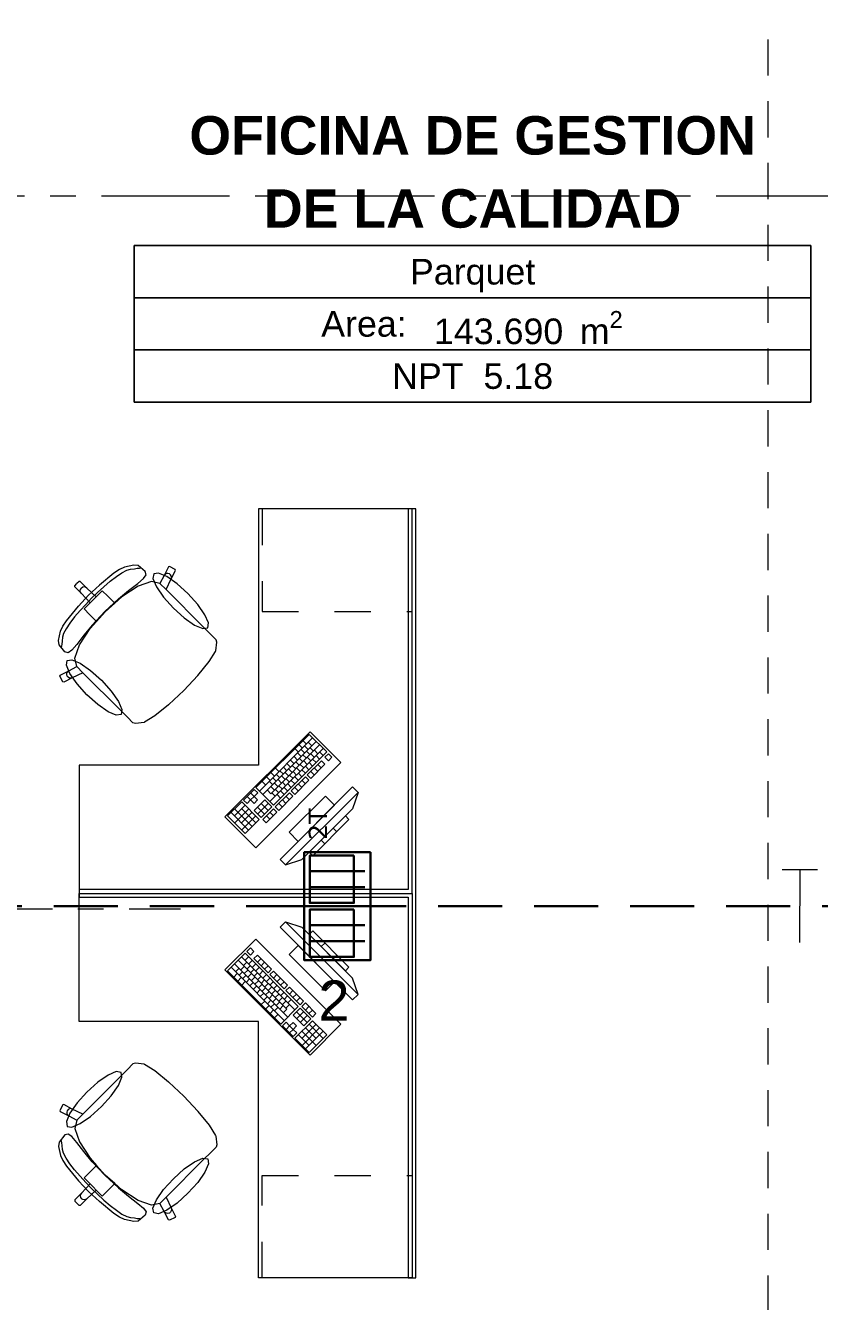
# Model space of a CAD drawing. Header units: inches. Extents: x -19 to 5698, y -728 to 92.
# Drawn here: x 105.67 to 108.77, y 19.369 to 24.346 of the extents above; entities that cross this region are included whole.
import ezdxf

# ---------------------------------------------------------------- set-up
doc = ezdxf.new("R2010")
doc.units = ezdxf.units.IN
doc.header["$MEASUREMENT"] = 0
for name, pattern in [('HIDDEN', [0.375, 0.25, -0.125]), ('Hidden Line', [0.195611, 0.141111, -0.0545]), ('Punto & Raya', [0.65, 0.5, -0.075, 0, -0.075]), ('Rayas', [0.282222, 0.141111, -0.141111]), ('RAYITAS', [0.375, 0.25, -0.125])]:
    doc.linetypes.add(name, pattern=pattern)
doc.layers.get('0').update_dxf_attribs({"color": 61})
for name, color, linetype, lineweight in [('00 conduct tomacorr', 120, 'HIDDEN', 30), ('00 IE LUZ EMERGENCIA', 253, 'Continuous', 0), ('T-TECHO-E', 150, 'Continuous', 20), ('TOMACORRIENTE', 22, 'RAYITAS', 9)]:
    doc.layers.add(name, color=color, linetype=linetype, lineweight=lineweight)
for name, color, linetype in [('02 _ ARQ _ ALB _ Ejes Generales', 251, 'Continuous'), ('02 _ ARQ _ ZON _ Espacio.3D', 7, 'Continuous'), ('08 _ STR _ EXT _ 09 Vigas', 251, 'Continuous'), ('Interior - Mobiliario', 7, 'Continuous'), ('Marcador - Secciones', 7, 'Continuous')]:
    doc.layers.add(name, color=color, linetype=linetype)
doc.styles.add('Annotative', font='arial.ttf')
doc.styles.add('Estilo_Generado_1', font='swisseb.ttf')
doc.styles.add('Estilo_Generado_7', font='swisse.ttf')

# ---------------------------------------------------------------- blocks, each defined once
blk = doc.blocks.new('CAJA POP UP 6 MODULOS')
at = {"layer": '00 conduct tomacorr', "linetype": 'Continuous'}
for p, q in [((-0.095, -0.165), (-0.095, -0.0151)), ((-0.052, -0.165), (-0.052, -0.0151)), ((0.052, -0.165), (0.052, -0.0151)), ((0.095, -0.165), (0.095, -0.0151)), ((0, -0.165), (0, -0.18))]:
    blk.add_line(p, q, dxfattribs=at)
for points in [[(-0.147, 0), (0.147, 0), (0.147, -0.18), (-0.147, -0.18)], [(0, 0), (0.147, 0), (0.147, -0.18), (0, -0.18)]]:
    blk.add_lwpolyline(points, close=True, dxfattribs=at)
for points in [[(-0.138, -0.045), (-0.009, -0.045), (-0.009, -0.165), (-0.138, -0.165), (-0.138, -0.045)], [(0.009, -0.045), (0.138, -0.045), (0.138, -0.165), (0.009, -0.165), (0.009, -0.045)]]:
    blk.add_lwpolyline(points, dxfattribs=at)
at = {"color": 1, "insert": (-0.1807, -0.168), "char_height": 0.05, "attachment_point": 1, "rotation": 180}
blk.add_mtext_dynamic_manual_height_columns('{\\fVerdana|b0|i0|c0|p34;2T}', width=0.000481, gutter_width=0.1561, heights=[0], dxfattribs=at)
blk = doc.blocks.new('a')
at = {"layer": 'TOMACORRIENTE', "ltscale": 0.05}
h = blk.add_hatch(color=4, dxfattribs=at)
edge = h.paths.add_edge_path()
edge.add_arc((0, 0.0752), 0.0211, 0, 360)
at = {"layer": 'TOMACORRIENTE', "color": 4}
for p, q in [((-0.1455, 0.0963), (-0.0515, 0.0963)), ((-0.0985, 0.0963), (-0.0985, -0.0966)), ((0, 0.0963), (0, -0.0963)), ((0.0623, -0.0963), (0.0623, 0.0963))]:
    blk.add_line(p, q, dxfattribs=at)
blk.add_circle((0, 0.0752), 0.0211, dxfattribs=at)
blk = doc.blocks.new('CABLE 3FACE')
at = {"layer": 'T-TECHO-E', "rotation": 59.94170052614085}
blk.add_blockref('a', (0, 0), dxfattribs=at)

msp = doc.modelspace()

# ---------------------------------------------------------------- linework, layer by layer
at = {"layer": '00 conduct tomacorr'}
msp.add_line((103.5309, 20.9107), (110.8407, 20.9107), dxfattribs=at)
at = {"layer": '02 _ ARQ _ ALB _ Ejes Generales', "color": 251, "linetype": 'Punto & Raya', "lineweight": 13, "true_color": 0x636466}
msp.add_line((105.2749, 20.9), (106.2749, 20.9), dxfattribs=at)
at = {"layer": '02 _ ARQ _ ZON _ Espacio.3D', "color": 251, "linetype": 'Continuous', "lineweight": 13}
for p, q in [((108.7362, 23.4878), (106.0948, 23.4878)), ((106.0948, 23.4878), (106.0948, 22.8771)), ((106.0948, 23.4878), (108.7362, 23.4878)), ((106.0948, 23.2842), (106.0948, 23.4878)), ((108.7362, 22.8771), (108.7362, 23.4878)), ((108.7362, 23.4878), (108.7362, 23.2842)), ((108.7362, 23.2842), (106.0948, 23.2842)), ((106.0948, 23.2842), (108.7362, 23.2842)), ((106.0948, 23.0807), (106.0948, 23.2842)), ((108.7362, 23.2842), (108.7362, 23.0807)), ((108.7362, 23.0807), (106.0948, 23.0807)), ((106.0948, 23.0807), (108.7362, 23.0807)), ((106.0948, 22.8771), (106.0948, 23.0807)), ((108.7362, 23.0807), (108.7362, 22.8771)), ((106.0948, 22.8771), (108.7362, 22.8771)), ((108.7362, 22.8771), (106.0948, 22.8771))]:
    msp.add_line(p, q, dxfattribs=at)
at = {"layer": '08 _ STR _ EXT _ 09 Vigas', "color": 251, "linetype": 'Hidden Line', "lineweight": 13, "true_color": 0x636466}
msp.add_line((108.57, 17.4), (108.57, 29.7), dxfattribs=at)
at = {"layer": 'Interior - Mobiliario', "color": 175, "linetype": 'Rayas', "lineweight": 13}
for p, q in [((106.5943, 22.4607), (106.5943, 22.0607)), ((106.5943, 22.0607), (107.1793, 22.0607)), ((106.5943, 19.4607), (106.5943, 19.8607)), ((106.5943, 19.8607), (107.1793, 19.8607))]:
    msp.add_line(p, q, dxfattribs=at)
at = {"layer": 'Interior - Mobiliario', "color": 175, "linetype": 'Continuous', "lineweight": 13}
for p, q in [((107.1943, 22.4607), (107.1643, 22.4607)), ((107.1643, 22.4607), (107.1643, 20.9757)), ((107.1943, 20.9757), (107.1943, 22.4607)), ((106.0154, 22.2095), (105.9587, 22.1627)), ((106.0371, 22.2244), (106.0154, 22.2095)), ((106.0248, 22.1969), (106.0467, 22.2118)), ((106.0563, 22.2334), (106.0371, 22.2244)), ((106.0467, 22.2118), (106.0655, 22.2217)), ((106.0924, 22.2411), (106.0563, 22.2334)), ((106.0655, 22.2217), (106.0803, 22.2256)), ((106.0803, 22.2256), (106.0957, 22.2268)), ((106.1092, 22.2392), (106.0924, 22.2411)), ((106.0957, 22.2268), (106.1064, 22.2288)), ((106.1064, 22.2288), (106.1145, 22.2296)), ((106.137, 22.2161), (106.1092, 22.2392)), ((106.1145, 22.2296), (106.119, 22.2304)), ((106.1304, 22.1888), (106.1405, 22.2031)), ((106.1405, 22.2031), (106.137, 22.2161)), ((106.2114, 22.201), (106.1941, 22.17)), ((106.2284, 22.2341), (106.2114, 22.201)), ((106.2151, 22.2056), (106.2114, 22.201)), ((106.2202, 22.2085), (106.2151, 22.2056)), ((106.226, 22.2092), (106.2202, 22.2085)), ((106.2317, 22.2076), (106.226, 22.2092)), ((106.2325, 22.2354), (106.2284, 22.2341)), ((106.2363, 22.204), (106.2317, 22.2076)), ((106.2538, 22.2246), (106.2325, 22.2354)), ((106.2391, 22.1989), (106.2363, 22.204)), ((106.2381, 22.1874), (106.2551, 22.2205)), ((106.2551, 22.2205), (106.2538, 22.2246)), ((105.8621, 22.1608), (105.8707, 22.1693)), ((105.8621, 22.1565), (105.8621, 22.1608)), ((105.8882, 22.1305), (105.8621, 22.1565)), ((105.8792, 22.1779), (105.8707, 22.1693)), ((105.8834, 22.1779), (105.8792, 22.1779)), ((105.9095, 22.1518), (105.8834, 22.1779)), ((105.885, 22.1468), (105.8883, 22.1517)), ((105.8932, 22.155), (105.8883, 22.1517)), ((105.8989, 22.1562), (105.8932, 22.155)), ((105.9047, 22.155), (105.8989, 22.1562)), ((105.9095, 22.1518), (105.9047, 22.155)), ((105.9461, 22.1178), (105.9095, 22.1518)), ((105.9587, 22.1627), (105.9165, 22.1235)), ((105.9517, 22.1346), (105.9763, 22.1572)), ((105.9763, 22.1572), (106.001, 22.1783)), ((106.001, 22.1783), (106.0248, 22.1969)), ((106.1102, 22.1591), (106.0464, 22.1177)), ((106.072, 22.1423), (106.1082, 22.1702)), ((106.1082, 22.1702), (106.1304, 22.1888)), ((106.1622, 22.1774), (106.1102, 22.1591)), ((106.1941, 22.17), (106.1622, 22.1774)), ((106.1943, 22.1699), (106.1941, 22.17)), ((106.1943, 22.1699), (106.2186, 22.1457)), ((106.2186, 22.1457), (106.2381, 22.1874)), ((106.2381, 22.1874), (106.2398, 22.1931)), ((106.2398, 22.1931), (106.2391, 22.1989)), ((105.8773, 22.0813), (105.9165, 22.1235)), ((105.8838, 22.1411), (105.885, 22.1468)), ((105.885, 22.1353), (105.8838, 22.1411)), ((105.8882, 22.1305), (105.885, 22.1353)), ((105.9222, 22.0939), (105.8882, 22.1305)), ((105.9282, 22.1118), (105.9054, 22.0883)), ((105.9222, 22.0939), (105.9341, 22.1059)), ((105.9282, 22.1118), (105.9517, 22.1346)), ((105.9461, 22.1178), (105.9341, 22.1059)), ((105.9697, 22.1415), (105.9461, 22.1178)), ((105.9909, 22.1203), (105.9697, 22.1415)), ((105.9799, 22.0601), (106.0327, 22.1096)), ((106.0182, 22.0929), (105.9909, 22.1203)), ((106.0464, 22.1177), (106.0182, 22.0929)), ((106.0327, 22.1096), (106.072, 22.1423)), ((106.3664, 21.9978), (106.2186, 22.1457)), ((105.8305, 22.0246), (105.8773, 22.0813)), ((105.8828, 22.0637), (105.8617, 22.039)), ((105.9054, 22.0883), (105.8828, 22.0637)), ((105.8985, 22.0703), (105.9222, 22.0939)), ((105.9197, 22.0491), (105.8985, 22.0703)), ((105.9799, 22.0601), (105.9304, 22.0073)), ((105.9471, 22.0218), (105.9804, 22.0596)), ((106.0182, 22.0929), (105.9804, 22.0596)), ((105.8066, 21.9837), (105.8156, 22.0029)), ((105.8156, 22.0029), (105.8305, 22.0246)), ((105.8431, 22.0151), (105.8282, 21.9933)), ((105.8617, 22.039), (105.8431, 22.0151)), ((105.9304, 22.0073), (105.8977, 21.968)), ((105.9471, 22.0218), (105.9197, 22.0491)), ((105.9223, 21.9936), (105.9471, 22.0218)), ((105.7989, 21.9476), (105.8066, 21.9837)), ((105.8144, 21.9597), (105.8132, 21.9443)), ((105.8183, 21.9745), (105.8144, 21.9597)), ((105.8282, 21.9933), (105.8183, 21.9745)), ((105.8977, 21.968), (105.8698, 21.9318)), ((105.8809, 21.9298), (105.9223, 21.9936)), ((106.3919, 21.9723), (106.3664, 21.9978)), ((106.4139, 21.9504), (106.3919, 21.9723)), ((105.8008, 21.9308), (105.7989, 21.9476)), ((105.8239, 21.903), (105.8008, 21.9308)), ((105.8104, 21.9255), (105.8096, 21.921)), ((105.8112, 21.9336), (105.8104, 21.9255)), ((105.8132, 21.9443), (105.8112, 21.9336)), ((105.8369, 21.8995), (105.8239, 21.903)), ((105.8512, 21.9096), (105.8369, 21.8995)), ((105.8698, 21.9318), (105.8512, 21.9096)), ((105.8626, 21.8778), (105.8809, 21.9298)), ((106.3869, 21.865), (106.4119, 21.905)), ((106.4119, 21.905), (106.4128, 21.9071)), ((106.4128, 21.9071), (106.4167, 21.9411)), ((106.4167, 21.9411), (106.4139, 21.9504)), ((105.87, 21.8459), (105.8626, 21.8778)), ((106.3434, 21.8113), (106.3869, 21.865)), ((105.8046, 21.8075), (105.8059, 21.8116)), ((105.8154, 21.7862), (105.8046, 21.8075)), ((105.8059, 21.8116), (105.839, 21.8286)), ((105.8526, 21.8019), (105.8195, 21.7849)), ((105.8308, 21.814), (105.8315, 21.8198)), ((105.8324, 21.8083), (105.8308, 21.814)), ((105.8315, 21.8198), (105.8344, 21.8249)), ((105.836, 21.8037), (105.8324, 21.8083)), ((105.8344, 21.8249), (105.839, 21.8286)), ((105.8411, 21.8009), (105.836, 21.8037)), ((105.839, 21.8286), (105.87, 21.8459)), ((105.8526, 21.8019), (105.8469, 21.8002)), ((105.8943, 21.8214), (105.8526, 21.8019)), ((105.8701, 21.8457), (105.87, 21.8459)), ((105.8701, 21.8457), (105.8943, 21.8214)), ((106.0422, 21.6736), (105.8943, 21.8214)), ((106.2879, 21.7521), (106.3427, 21.8105)), ((106.3427, 21.8105), (106.3434, 21.8113)), ((105.8195, 21.7849), (105.8154, 21.7862)), ((105.8469, 21.8002), (105.8411, 21.8009)), ((106.2879, 21.7521), (106.2295, 21.6973)), ((106.0677, 21.6481), (106.0422, 21.6736)), ((106.175, 21.6531), (106.135, 21.6281)), ((106.2287, 21.6966), (106.175, 21.6531)), ((106.2295, 21.6973), (106.2287, 21.6966)), ((106.0896, 21.6261), (106.0677, 21.6481)), ((106.0989, 21.6232), (106.0896, 21.6261)), ((106.1328, 21.6272), (106.0989, 21.6232)), ((106.135, 21.6281), (106.1328, 21.6272)), ((106.7773, 21.5812), (106.5696, 21.3735)), ((106.791, 21.5675), (106.5833, 21.3598)), ((106.8047, 21.5538), (106.597, 21.3461)), ((106.7531, 21.557), (106.7668, 21.5433)), ((106.8459, 21.5126), (106.7773, 21.5812)), ((106.8321, 21.5263), (106.6244, 21.3186)), ((106.8184, 21.5401), (106.628, 21.3497)), ((106.6381, 21.3049), (106.8459, 21.5126)), ((106.7219, 21.5258), (106.7356, 21.5121)), ((106.7321, 21.5086), (106.7459, 21.4949)), ((106.7375, 21.5414), (106.7512, 21.5277)), ((106.746, 21.5225), (106.7597, 21.5088)), ((106.7598, 21.5363), (106.7736, 21.5226)), ((106.7666, 21.5157), (106.7803, 21.502)), ((106.7737, 21.5502), (106.7874, 21.5365)), ((106.7805, 21.5295), (106.7942, 21.5158)), ((106.7838, 21.5054), (106.7975, 21.4917)), ((106.7977, 21.5193), (106.8114, 21.5056)), ((106.8183, 21.5125), (106.832, 21.4988)), ((106.8527, 21.5058), (106.8389, 21.4919)), ((106.8664, 21.4921), (106.8527, 21.5058)), ((106.6768, 21.4532), (106.6905, 21.4395)), ((106.6906, 21.4671), (106.7043, 21.4534)), ((106.7045, 21.4809), (106.7182, 21.4672)), ((106.7112, 21.4603), (106.725, 21.4466)), ((106.7183, 21.4948), (106.732, 21.4811)), ((106.7251, 21.4741), (106.7388, 21.4604)), ((106.7389, 21.488), (106.7527, 21.4743)), ((106.7423, 21.4639), (106.756, 21.4502)), ((106.7528, 21.5018), (106.7665, 21.4881)), ((106.7561, 21.4777), (106.7698, 21.464)), ((106.7629, 21.4571), (106.7766, 21.4434)), ((106.825, 21.4781), (106.7696, 21.4227)), ((106.77, 21.4916), (106.7837, 21.4779)), ((106.7768, 21.471), (106.7905, 21.4572)), ((106.7833, 21.409), (106.8387, 21.4644)), ((106.7906, 21.4848), (106.8043, 21.4711)), ((106.8044, 21.4986), (106.8182, 21.4849)), ((106.8112, 21.4642), (106.8249, 21.4505)), ((106.8387, 21.4644), (106.825, 21.4781)), ((106.8389, 21.4919), (106.8526, 21.4782)), ((106.8526, 21.4782), (106.8664, 21.4921)), ((106.6111, 21.415), (106.6248, 21.4013)), ((106.6284, 21.4323), (106.6421, 21.4186)), ((106.6352, 21.4117), (106.6489, 21.398)), ((106.6457, 21.4496), (106.6594, 21.4359)), ((106.6491, 21.4255), (106.6628, 21.4118)), ((106.6559, 21.4049), (106.6696, 21.3912)), ((106.6629, 21.4394), (106.6766, 21.4257)), ((106.6697, 21.4188), (106.6834, 21.405)), ((106.6835, 21.4326), (106.6973, 21.4189)), ((106.6869, 21.4085), (106.7006, 21.3948)), ((106.6974, 21.4465), (106.7111, 21.4327)), ((106.7007, 21.4224), (106.7144, 21.4086)), ((106.7627, 21.4158), (106.7073, 21.3604)), ((106.7146, 21.4362), (106.7283, 21.4225)), ((106.7214, 21.4156), (106.7351, 21.4019)), ((106.7284, 21.45), (106.7421, 21.4363)), ((106.7352, 21.4294), (106.7489, 21.4157)), ((106.7491, 21.4433), (106.7628, 21.4295)), ((106.7764, 21.4021), (106.7627, 21.4158)), ((106.7696, 21.4227), (106.7833, 21.409)), ((106.7835, 21.4365), (106.7972, 21.4228)), ((106.7973, 21.4504), (106.811, 21.4367)), ((106.5627, 21.3666), (106.5211, 21.325)), ((106.5764, 21.3528), (106.5627, 21.3666)), ((106.5696, 21.3735), (106.6381, 21.3049)), ((106.5938, 21.3977), (106.6075, 21.384)), ((106.6143, 21.3634), (106.628, 21.3497)), ((106.6214, 21.3979), (106.6351, 21.3841)), ((106.6282, 21.3772), (106.6419, 21.3635)), ((106.6315, 21.3531), (106.6452, 21.3394)), ((106.642, 21.3911), (106.6557, 21.3773)), ((106.7004, 21.3535), (106.645, 21.2981)), ((106.6453, 21.367), (106.659, 21.3532)), ((106.6592, 21.3808), (106.6729, 21.3671)), ((106.947, 21.3759), (106.6641, 21.093)), ((106.666, 21.3602), (106.6797, 21.3465)), ((106.673, 21.3947), (106.6867, 21.3809)), ((106.6798, 21.374), (106.6935, 21.3603)), ((106.6853, 21.0718), (106.9682, 21.3547)), ((106.6937, 21.3879), (106.7074, 21.3742)), ((106.7141, 21.3397), (106.7004, 21.3535)), ((106.7073, 21.3604), (106.721, 21.3467)), ((106.7075, 21.4017), (106.7212, 21.388)), ((106.721, 21.3467), (106.7764, 21.4021)), ((106.7212, 21.3742), (106.7349, 21.3605)), ((106.735, 21.3881), (106.7487, 21.3744)), ((106.7489, 21.4019), (106.7626, 21.3882)), ((106.9682, 21.3547), (106.947, 21.3759)), ((106.9682, 21.3547), (106.947, 21.291)), ((106.5142, 21.3181), (106.4588, 21.2627)), ((106.5279, 21.3044), (106.4864, 21.2628)), ((106.5828, 21.2495), (106.5142, 21.3181)), ((106.5211, 21.325), (106.5348, 21.3113)), ((106.5348, 21.3113), (106.5487, 21.3252)), ((106.535, 21.3389), (106.5487, 21.3252)), ((106.5625, 21.339), (106.5487, 21.3252)), ((106.5487, 21.3252), (106.5624, 21.3114)), ((106.5488, 21.3527), (106.5625, 21.339)), ((106.6038, 21.3254), (106.5622, 21.2839)), ((106.5624, 21.3114), (106.5762, 21.3253)), ((106.5625, 21.339), (106.5764, 21.3528)), ((106.5762, 21.3253), (106.5625, 21.339)), ((106.6175, 21.3117), (106.576, 21.2702)), ((106.5899, 21.3116), (106.6174, 21.2841)), ((106.6312, 21.298), (106.6038, 21.3254)), ((106.6521, 21.3463), (106.6658, 21.3326)), ((106.6587, 21.2843), (106.7141, 21.3397)), ((106.6588, 21.3119), (106.6726, 21.2982)), ((106.6727, 21.3258), (106.6864, 21.312)), ((106.6865, 21.3396), (106.7003, 21.3259)), ((106.8409, 21.3405), (106.6995, 21.1991)), ((106.7348, 21.1638), (106.8762, 21.3052)), ((106.8762, 21.3052), (106.8409, 21.3405)), ((106.4588, 21.2627), (106.5274, 21.1941)), ((106.4726, 21.2766), (106.5412, 21.208)), ((106.5416, 21.2907), (106.4862, 21.2353)), ((106.4865, 21.2904), (106.5551, 21.2218)), ((106.569, 21.2632), (106.5136, 21.2079)), ((106.5553, 21.277), (106.5138, 21.2354)), ((106.5141, 21.2905), (106.5689, 21.2357)), ((106.5622, 21.2839), (106.5897, 21.2565)), ((106.5761, 21.2977), (106.6035, 21.2703)), ((106.5897, 21.2565), (106.6312, 21.298)), ((106.6381, 21.2911), (106.5965, 21.2496)), ((106.6102, 21.2359), (106.6518, 21.2774)), ((106.6104, 21.2634), (106.6241, 21.2497)), ((106.6242, 21.2773), (106.6379, 21.2636)), ((106.6518, 21.2774), (106.6381, 21.2911)), ((106.645, 21.2981), (106.6587, 21.2843)), ((106.947, 21.291), (106.749, 21.093)), ((106.9187, 21.2627), (106.7772, 21.1213)), ((106.9328, 21.2486), (106.9187, 21.2627)), ((106.5274, 21.1941), (106.5828, 21.2495)), ((106.5965, 21.2496), (106.6102, 21.2359)), ((106.7914, 21.1072), (106.9328, 21.2486)), ((106.8715, 21.2156), (106.8857, 21.2015)), ((106.6995, 21.1991), (106.7348, 21.1638)), ((106.8244, 21.1685), (106.8385, 21.1543)), ((106.7772, 21.1213), (106.7914, 21.1072)), ((106.6641, 21.093), (106.6853, 21.0718)), ((106.6853, 21.0718), (106.749, 21.093)), ((105.8793, 20.9757), (105.8793, 20.9457)), ((107.1643, 20.9757), (105.8793, 20.9757)), ((107.1943, 20.9457), (107.1943, 20.9757)), ((105.8793, 20.9457), (107.1643, 20.9457)), ((107.1643, 20.9457), (107.1643, 19.4607)), ((107.1943, 19.4607), (107.1943, 20.9457)), ((106.6853, 20.8496), (106.6641, 20.8284)), ((106.6641, 20.8284), (106.947, 20.5456)), ((106.9682, 20.5668), (106.6853, 20.8496)), ((106.6853, 20.8496), (106.749, 20.8284)), ((106.749, 20.8284), (106.947, 20.6304)), ((106.7914, 20.8143), (106.7772, 20.8001)), ((106.9328, 20.6729), (106.7914, 20.8143)), ((106.7348, 20.7577), (106.6995, 20.7224)), ((106.8762, 20.6163), (106.7348, 20.7577)), ((106.7772, 20.8001), (106.9187, 20.6587)), ((106.8244, 20.753), (106.8385, 20.7671)), ((106.5274, 20.7273), (106.4588, 20.6588)), ((106.5136, 20.7136), (106.7214, 20.5059)), ((106.7351, 20.5196), (106.5274, 20.7273)), ((106.5275, 20.6998), (106.5412, 20.7135)), ((106.5479, 20.7479), (106.5342, 20.7342)), ((106.5342, 20.7342), (106.5481, 20.7203)), ((106.5618, 20.7341), (106.5479, 20.7479)), ((106.5481, 20.7203), (106.5618, 20.7341)), ((106.5756, 20.7202), (106.5619, 20.7065)), ((106.5619, 20.7065), (106.6173, 20.6511)), ((106.631, 20.6648), (106.5756, 20.7202)), ((106.5758, 20.6926), (106.5895, 20.7064)), ((106.6995, 20.7224), (106.8409, 20.5809)), ((106.8715, 20.7059), (106.8857, 20.72)), ((106.4588, 20.6588), (106.6665, 20.4511)), ((106.4725, 20.6725), (106.6802, 20.4648)), ((106.4862, 20.6862), (106.6939, 20.4785)), ((106.4898, 20.6552), (106.5035, 20.6689)), ((106.4999, 20.6999), (106.6903, 20.5095)), ((106.5105, 20.662), (106.5242, 20.6757)), ((106.5207, 20.6791), (106.5344, 20.6928)), ((106.5243, 20.6481), (106.538, 20.6618)), ((106.5346, 20.6653), (106.5483, 20.679)), ((106.5413, 20.6859), (106.5551, 20.6996)), ((106.5484, 20.6514), (106.5621, 20.6652)), ((106.5552, 20.6721), (106.5689, 20.6858)), ((106.569, 20.6582), (106.5828, 20.6719)), ((106.5829, 20.6444), (106.5966, 20.6581)), ((106.5896, 20.6788), (106.6033, 20.6925)), ((106.6035, 20.665), (106.6172, 20.6787)), ((106.6173, 20.6511), (106.631, 20.6648)), ((106.6379, 20.6579), (106.6242, 20.6442)), ((106.6933, 20.6025), (106.6379, 20.6579)), ((106.9187, 20.6587), (106.9328, 20.6729)), ((106.483, 20.6345), (106.4967, 20.6482)), ((106.4986, 20.619), (106.5123, 20.6327)), ((106.5037, 20.6413), (106.5174, 20.655)), ((106.5142, 20.6034), (106.5279, 20.6171)), ((106.5175, 20.6275), (106.5312, 20.6412)), ((106.5314, 20.6136), (106.5451, 20.6273)), ((106.5381, 20.6343), (106.5519, 20.648)), ((106.5452, 20.5998), (106.5589, 20.6135)), ((106.552, 20.6204), (106.5657, 20.6341)), ((106.5622, 20.6376), (106.576, 20.6513)), ((106.5658, 20.6066), (106.5796, 20.6203)), ((106.5761, 20.6237), (106.5898, 20.6375)), ((106.5899, 20.6099), (106.6037, 20.6236)), ((106.5967, 20.6305), (106.6104, 20.6442)), ((106.6038, 20.5961), (106.6175, 20.6098)), ((106.6106, 20.6167), (106.6243, 20.6304)), ((106.6242, 20.6442), (106.6796, 20.5888)), ((106.6244, 20.6028), (106.6381, 20.6166)), ((106.6381, 20.6303), (106.6518, 20.644)), ((106.6519, 20.6165), (106.6656, 20.6302)), ((106.6658, 20.6026), (106.6795, 20.6164)), ((106.8409, 20.5809), (106.8762, 20.6163)), ((106.9682, 20.5668), (106.947, 20.6304)), ((106.5591, 20.5859), (106.5728, 20.5996)), ((106.5729, 20.5721), (106.5866, 20.5858)), ((106.5797, 20.5927), (106.5934, 20.6064)), ((106.5867, 20.5582), (106.6005, 20.572)), ((106.5935, 20.5789), (106.6073, 20.5926)), ((106.6006, 20.5444), (106.6143, 20.5581)), ((106.6074, 20.565), (106.6211, 20.5787)), ((106.6176, 20.5822), (106.6314, 20.5959)), ((106.6212, 20.5512), (106.6349, 20.5649)), ((106.6315, 20.5684), (106.6452, 20.5821)), ((106.6383, 20.589), (106.652, 20.6027)), ((106.6453, 20.5545), (106.659, 20.5682)), ((106.6521, 20.5751), (106.6658, 20.5889)), ((106.666, 20.5613), (106.6797, 20.575)), ((106.6796, 20.5888), (106.6933, 20.6025)), ((106.6798, 20.5474), (106.6935, 20.5612)), ((106.7003, 20.5956), (106.6865, 20.5819)), ((106.6865, 20.5819), (106.7419, 20.5265)), ((106.7556, 20.5402), (106.7003, 20.5956)), ((106.7004, 20.568), (106.7141, 20.5817)), ((106.7142, 20.5542), (106.728, 20.5679)), ((106.947, 20.5456), (106.9682, 20.5668)), ((106.5903, 20.5272), (106.6041, 20.5409)), ((106.6077, 20.5099), (106.6214, 20.5236)), ((106.6144, 20.5305), (106.6282, 20.5443)), ((106.6283, 20.5167), (106.642, 20.5304)), ((106.6351, 20.5373), (106.6488, 20.551)), ((106.6421, 20.5028), (106.6559, 20.5166)), ((106.6489, 20.5235), (106.6626, 20.5372)), ((106.6592, 20.5407), (106.6729, 20.5544)), ((106.6628, 20.5096), (106.6765, 20.5234)), ((106.6665, 20.4511), (106.7351, 20.5196)), ((106.673, 20.5268), (106.6867, 20.5405)), ((106.6766, 20.4958), (106.6903, 20.5095)), ((106.6869, 20.513), (106.7006, 20.5267)), ((106.6937, 20.5336), (106.7074, 20.5473)), ((106.742, 20.5127), (106.7146, 20.4853)), ((106.7281, 20.5403), (106.7418, 20.554)), ((106.7419, 20.5265), (106.7556, 20.5402)), ((106.7835, 20.4712), (106.742, 20.5127)), ((106.7626, 20.5333), (106.7489, 20.5196)), ((106.7489, 20.5196), (106.7904, 20.478)), ((106.8041, 20.4917), (106.7626, 20.5333)), ((106.7627, 20.5057), (106.7764, 20.5194)), ((106.625, 20.4926), (106.6387, 20.5063)), ((106.6423, 20.4753), (106.656, 20.489)), ((106.6871, 20.4578), (106.6734, 20.4441)), ((106.701, 20.444), (106.6871, 20.4578)), ((106.7147, 20.4577), (106.701, 20.444)), ((106.7146, 20.4853), (106.7561, 20.4437)), ((106.7286, 20.4439), (106.7147, 20.4577)), ((106.7905, 20.4642), (106.7219, 20.3957)), ((106.7283, 20.499), (106.7698, 20.4574)), ((106.7284, 20.4714), (106.7558, 20.4988)), ((106.7423, 20.4576), (106.7697, 20.485)), ((106.7561, 20.4437), (106.7835, 20.4712)), ((106.7766, 20.4919), (106.7903, 20.5056)), ((106.7904, 20.478), (106.8041, 20.4917)), ((106.8459, 20.4088), (106.7905, 20.4642)), ((106.6734, 20.4441), (106.715, 20.4026)), ((106.6873, 20.4303), (106.701, 20.444)), ((106.701, 20.444), (106.7148, 20.4301)), ((106.7011, 20.4164), (106.7148, 20.4301)), ((106.7148, 20.4301), (106.7286, 20.4439)), ((106.7287, 20.4163), (106.7148, 20.4301)), ((106.715, 20.4026), (106.7287, 20.4163)), ((106.7356, 20.4094), (106.7772, 20.3678)), ((106.7493, 20.4231), (106.8047, 20.3677)), ((106.7495, 20.3955), (106.8043, 20.4504)), ((106.7496, 20.368), (106.8182, 20.4365)), ((106.763, 20.4368), (106.8046, 20.3953)), ((106.7634, 20.3541), (106.832, 20.4227)), ((106.7768, 20.4505), (106.8321, 20.3951)), ((106.7773, 20.3403), (106.8459, 20.4088)), ((106.7219, 20.3957), (106.7773, 20.3403)), ((106.0677, 20.2734), (106.0422, 20.2479)), ((106.0896, 20.2954), (106.0677, 20.2734)), ((106.0989, 20.2982), (106.0896, 20.2954)), ((106.1328, 20.2942), (106.0989, 20.2982)), ((106.135, 20.2933), (106.1328, 20.2942)), ((106.175, 20.2684), (106.135, 20.2933)), ((106.2287, 20.2249), (106.175, 20.2684)), ((106.0422, 20.2479), (105.8943, 20.1)), ((106.2295, 20.2242), (106.2287, 20.2249)), ((106.2879, 20.1693), (106.2295, 20.2242)), ((106.2879, 20.1693), (106.3427, 20.111)), ((105.8154, 20.1353), (105.8046, 20.1139)), ((105.8046, 20.1139), (105.8059, 20.1099)), ((105.8059, 20.1099), (105.839, 20.0929)), ((105.8195, 20.1366), (105.8154, 20.1353)), ((105.8526, 20.1196), (105.8195, 20.1366)), ((105.8324, 20.1131), (105.8308, 20.1075)), ((105.836, 20.1177), (105.8324, 20.1131)), ((105.8411, 20.1206), (105.836, 20.1177)), ((105.8469, 20.1212), (105.8411, 20.1206)), ((105.8526, 20.1196), (105.8469, 20.1212)), ((105.8943, 20.1), (105.8526, 20.1196)), ((106.3427, 20.111), (106.3434, 20.1102)), ((106.3434, 20.1102), (106.3869, 20.0565)), ((105.8308, 20.1075), (105.8315, 20.1017)), ((105.8315, 20.1017), (105.8344, 20.0966)), ((105.8344, 20.0966), (105.839, 20.0929)), ((105.839, 20.0929), (105.87, 20.0756)), ((105.87, 20.0756), (105.8626, 20.0436)), ((105.8701, 20.0758), (105.87, 20.0756)), ((105.8701, 20.0758), (105.8943, 20.1)), ((105.8239, 20.0185), (105.8008, 19.9907)), ((105.8369, 20.0219), (105.8239, 20.0185)), ((105.8512, 20.0119), (105.8369, 20.0219)), ((105.8698, 19.9896), (105.8512, 20.0119)), ((105.8626, 20.0436), (105.8809, 19.9917)), ((106.3869, 20.0565), (106.4119, 20.0165)), ((106.4119, 20.0165), (106.4128, 20.0143)), ((106.4128, 20.0143), (106.4167, 19.9804)), ((105.8008, 19.9907), (105.7989, 19.9739)), ((105.7989, 19.9739), (105.8066, 19.9378)), ((105.8104, 19.996), (105.8096, 20.0005)), ((105.8112, 19.9879), (105.8104, 19.996)), ((105.8132, 19.9772), (105.8112, 19.9879)), ((105.8144, 19.9618), (105.8132, 19.9772)), ((105.8183, 19.947), (105.8144, 19.9618)), ((105.8977, 19.9535), (105.8698, 19.9896)), ((105.8809, 19.9917), (105.9223, 19.9278)), ((106.4139, 19.9711), (106.3919, 19.9492)), ((106.4167, 19.9804), (106.4139, 19.9711)), ((105.8066, 19.9378), (105.8156, 19.9185)), ((105.8156, 19.9185), (105.8305, 19.8968)), ((105.8282, 19.9282), (105.8183, 19.947)), ((105.8431, 19.9063), (105.8282, 19.9282)), ((105.9304, 19.9142), (105.8977, 19.9535)), ((105.9223, 19.9278), (105.9471, 19.8997)), ((105.9799, 19.8614), (105.9304, 19.9142)), ((106.3664, 19.9237), (106.2186, 19.7758)), ((106.3919, 19.9492), (106.3664, 19.9237)), ((105.8305, 19.8968), (105.8773, 19.8401)), ((105.8617, 19.8825), (105.8431, 19.9063)), ((105.8828, 19.8578), (105.8617, 19.8825)), ((105.9197, 19.8723), (105.8985, 19.8512)), ((105.9471, 19.8997), (105.9197, 19.8723)), ((105.9471, 19.8997), (105.9804, 19.8619)), ((105.9799, 19.8614), (106.0327, 19.8119)), ((106.0182, 19.8285), (105.9804, 19.8619)), ((105.8773, 19.8401), (105.9165, 19.7979)), ((105.9054, 19.8331), (105.8828, 19.8578)), ((105.9222, 19.8275), (105.8882, 19.791)), ((105.8985, 19.8512), (105.9222, 19.8275)), ((105.9282, 19.8097), (105.9054, 19.8331)), ((105.9222, 19.8275), (105.9341, 19.8156)), ((105.9461, 19.8037), (105.9341, 19.8156)), ((106.0182, 19.8285), (105.9909, 19.8012)), ((106.0464, 19.8038), (106.0182, 19.8285)), ((106.0327, 19.8119), (106.072, 19.7792)), ((105.8882, 19.791), (105.8621, 19.7649)), ((105.8621, 19.7649), (105.8621, 19.7607)), ((105.8621, 19.7607), (105.8707, 19.7521)), ((105.9095, 19.7697), (105.8834, 19.7436)), ((105.885, 19.7862), (105.8838, 19.7804)), ((105.8838, 19.7804), (105.885, 19.7747)), ((105.8882, 19.791), (105.885, 19.7862)), ((105.885, 19.7747), (105.8883, 19.7698)), ((105.8932, 19.7665), (105.8883, 19.7698)), ((105.8989, 19.7653), (105.8932, 19.7665)), ((105.9047, 19.7664), (105.8989, 19.7653)), ((105.9095, 19.7697), (105.9047, 19.7664)), ((105.9461, 19.8037), (105.9095, 19.7697)), ((105.9587, 19.7588), (105.9165, 19.7979)), ((105.9282, 19.8097), (105.9517, 19.7869)), ((105.9697, 19.78), (105.9461, 19.8037)), ((105.9517, 19.7869), (105.9763, 19.7643)), ((105.9909, 19.8012), (105.9697, 19.78)), ((105.9763, 19.7643), (106.001, 19.7432)), ((106.1102, 19.7624), (106.0464, 19.8038)), ((106.072, 19.7792), (106.1082, 19.7513)), ((106.1622, 19.7441), (106.1102, 19.7624)), ((106.1943, 19.7516), (106.2186, 19.7758)), ((106.2186, 19.7758), (106.2381, 19.734)), ((105.8792, 19.7436), (105.8707, 19.7521)), ((105.8834, 19.7436), (105.8792, 19.7436)), ((106.0154, 19.712), (105.9587, 19.7588)), ((106.001, 19.7432), (106.0248, 19.7246)), ((106.0371, 19.6971), (106.0154, 19.712)), ((106.0248, 19.7246), (106.0467, 19.7097)), ((106.1082, 19.7513), (106.1304, 19.7327)), ((106.1304, 19.7327), (106.1405, 19.7183)), ((106.1405, 19.7183), (106.137, 19.7054)), ((106.1941, 19.7515), (106.1622, 19.7441)), ((106.1943, 19.7516), (106.1941, 19.7515)), ((106.2114, 19.7205), (106.1941, 19.7515)), ((106.2151, 19.7159), (106.2114, 19.7205)), ((106.2284, 19.6874), (106.2114, 19.7205)), ((106.2202, 19.713), (106.2151, 19.7159)), ((106.226, 19.7123), (106.2202, 19.713)), ((106.2317, 19.7139), (106.226, 19.7123)), ((106.2363, 19.7175), (106.2317, 19.7139)), ((106.2391, 19.7226), (106.2363, 19.7175)), ((106.2381, 19.734), (106.2398, 19.7284)), ((106.2381, 19.734), (106.2551, 19.7009)), ((106.2398, 19.7284), (106.2391, 19.7226)), ((106.0563, 19.6881), (106.0371, 19.6971)), ((106.0467, 19.7097), (106.0655, 19.6998)), ((106.0924, 19.6804), (106.0563, 19.6881)), ((106.0655, 19.6998), (106.0803, 19.6959)), ((106.0803, 19.6959), (106.0957, 19.6947)), ((106.1092, 19.6822), (106.0924, 19.6804)), ((106.0957, 19.6947), (106.1064, 19.6927)), ((106.1064, 19.6927), (106.1145, 19.6919)), ((106.137, 19.7054), (106.1092, 19.6822)), ((106.1145, 19.6919), (106.119, 19.6911)), ((106.2325, 19.6861), (106.2284, 19.6874)), ((106.2538, 19.6969), (106.2325, 19.6861)), ((106.2551, 19.7009), (106.2538, 19.6969)), ((107.1643, 19.4607), (107.1943, 19.4607))]:
    msp.add_line(p, q, dxfattribs=at)
at = {"layer": 'Interior - Mobiliario', "color": 175, "linetype": 'Continuous', "lineweight": 13, "flags": 128}
for points in [[(107.1793, 20.9607), (107.1793, 22.4607), (106.5793, 22.4607), (106.5793, 21.4607), (105.8793, 21.4607), (105.8793, 20.9607)], [(106.3043, 22.1306), (106.2619, 22.1687), (106.2215, 22.1968), (106.1894, 22.2104), (106.1705, 22.2075), (106.1676, 22.1886), (106.1812, 22.1565), (106.2093, 22.1161), (106.2474, 22.0737), (106.2899, 22.0355), (106.3303, 22.0075), (106.3623, 21.9939), (106.3812, 21.9968), (106.3841, 22.0157), (106.3705, 22.0477), (106.3425, 22.0881)], [(105.9094, 21.7356), (105.8713, 21.7781), (105.8432, 21.8185), (105.8296, 21.8506), (105.8325, 21.8695), (105.8514, 21.8724), (105.8835, 21.8587), (105.9238, 21.8307), (105.9663, 21.7926), (106.0045, 21.7501), (106.0325, 21.7097), (106.0461, 21.6777), (106.0432, 21.6587), (106.0243, 21.6559), (105.9923, 21.6695), (105.9519, 21.6975)], [(106.901, 21.4713), (106.7808, 21.5916), (106.4484, 21.2592), (106.5687, 21.139)], [(107.1793, 20.9607), (107.1793, 19.4607), (106.5793, 19.4607), (106.5793, 20.4607), (105.8793, 20.4607), (105.8793, 20.9607)], [(106.5687, 20.7825), (106.4484, 20.6623), (106.7808, 20.3299), (106.901, 20.4501)], [(105.9094, 20.1858), (105.8713, 20.1433), (105.8432, 20.103), (105.8296, 20.0709), (105.8325, 20.052), (105.8514, 20.0491), (105.8835, 20.0627), (105.9238, 20.0907), (105.9663, 20.1289), (106.0045, 20.1714), (106.0325, 20.2117), (106.0461, 20.2438), (106.0432, 20.2627), (106.0243, 20.2656), (105.9923, 20.252), (105.9519, 20.224)], [(106.3043, 19.7909), (106.2619, 19.7527), (106.2215, 19.7247), (106.1894, 19.7111), (106.1705, 19.714), (106.1676, 19.7329), (106.1812, 19.765), (106.2093, 19.8053), (106.2474, 19.8478), (106.2899, 19.886), (106.3303, 19.914), (106.3623, 19.9276), (106.3812, 19.9247), (106.3841, 19.9058), (106.3705, 19.8737), (106.3425, 19.8334)]]:
    msp.add_lwpolyline(points, close=True, dxfattribs=at)
at = {"layer": 'Marcador - Secciones', "color": 251, "linetype": 'Punto & Raya', "lineweight": 13, "true_color": 0x636466}
msp.add_line((97.1666, 23.6815), (121.4526, 23.6815), dxfattribs=at)

# ---------------------------------------------------------------- block references
at = {"layer": '00 conduct tomacorr'}
for name, p, xscale, yscale, zscale, rotation in [('CAJA POP UP 6 MODULOS', (107.0164, 20.9107), 1.432830642179531, 1.432830642179531, 1.432830642179531, 269.9999999999999), ('CABLE 3FACE', (108.8373, 20.9112), 1.47256122672843, 1.47256122672843, 1.47256122672843, 299.7894777823319)]:
    msp.add_blockref(name, p, dxfattribs=dict(at, xscale=xscale, yscale=yscale, zscale=zscale, rotation=rotation))

# ---------------------------------------------------------------- texts
at = {"layer": '00 IE LUZ EMERGENCIA', "style": 'Annotative'}
msp.add_attdef('2', (106.8136, 20.4648), '', height=0.1562, dxfattribs=at)
at = {"layer": '02 _ ARQ _ ZON _ Espacio.3D', "color": 251, "lineweight": 25, "attachment_point": 2}
for s, insert, char_height, style in [('\\A1;{\\pqc;\\pt0;\\fSwis721 Ex BT|b1|i0|c0|p34;OFICINA DE GESTION}', (107.4155, 23.9927), 0.15, 'Estilo_Generado_1'), ('\\A1;{\\pqc;\\pt0;\\fSwis721 Ex BT|b1|i0|c0|p34;DE LA CALIDAD}', (107.4155, 23.7077), 0.15, 'Estilo_Generado_1'), ('\\A1;{\\pqc;\\pt0;\\fSwis721 Ex BT|b0|i0|c238|p34;Parquet}', (107.4155, 23.436), 0.1, 'Estilo_Generado_7'), ('\\A1;{\\pqc;\\pt0;\\fSwis721 Ex BT|b0|i0|c238|p34;Area: }', (106.9913, 23.2325), 0.1, 'Estilo_Generado_7'), ('\\A1;{\\pqc;\\pt0,0.3;\\fSwis721 Ex BT|b0|i0|c238|p34;143.690\\fSwis721 Ex BT|b0|i0|c238|p34;\\A1{\\H.66x;\\S^  ;}\\fSwis721 Ex BT|b0|i0|c238|p34; m\\fSwis721 Ex BT|b0|i0|c238|p34;\\A1{\\H.66x;\\S2^  ;}}', (107.6331, 23.2325), 0.1, 'Estilo_Generado_7'), ('\\A1;{\\pqc;\\pt0;\\fSwis721 Ex BT|b0|i0|c238|p34;NPT  5.18}', (107.4155, 23.0289), 0.1, 'Estilo_Generado_7')]:
    msp.add_mtext(s, dxfattribs=dict(at, insert=insert, char_height=char_height, style=style))

doc.saveas('drawing.dxf')
